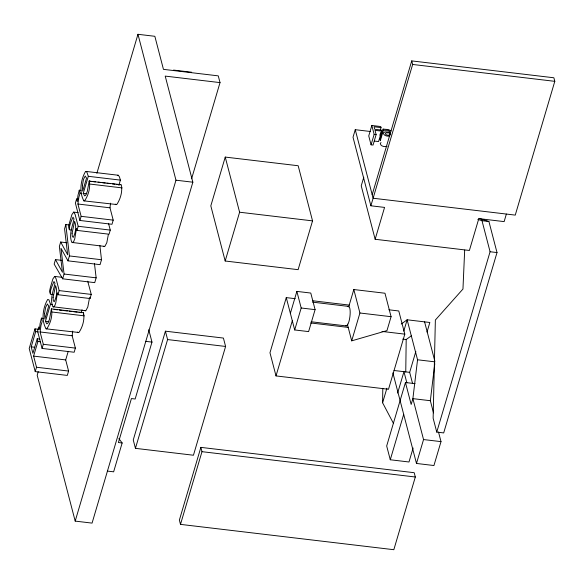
<?xml version="1.0" encoding="UTF-8"?>
<svg xmlns="http://www.w3.org/2000/svg" width="584" height="584" viewBox="0 0 584 584"><rect width="100%" height="100%" fill="white"/><g stroke="black" fill="none" stroke-linecap="round" stroke-linejoin="round"><path stroke-width="0.88" d="M393.397 423.291L382.6 402.77L382.797 388.316M405.756 372.037L406.194 339.516L411.362 335.793M464.681 250.098L462.959 289.036L435.365 320.032L433.138 418.18L436.759 432.094L443.694 432.919L497.013 252.565L488.925 221.518L478.953 218.358M72.701 331.128L72.168 335.778L75.38 348.101L74.153 352.24L42.077 348.429L43.304 344.29L40.092 331.967L41.011 325.281L42.23 321.178L41.435 318.134L43.216 318.346M110.529 203.174L109.996 207.816L113.208 220.139L111.982 224.278L79.906 220.467L81.132 216.328L77.92 204.013L78.84 197.319L80.059 193.224L79.263 190.172L81.045 190.384M89.177 181.142L87.293 191.45L85.644 195.333L84.6 195.866L83.271 193.341L88.308 176.302L86.768 171.9L85.534 171.499C80.621 179.755 78.957 192.399 83.906 200.867L116.742 204.546C120.523 199.056 122.706 191.253 121.326 184.705L89.177 181.142L90.958 181.354M83.286 314.177L83.497 312.666L51.421 308.856L49.465 319.404L47.815 323.288L46.771 323.828L45.442 321.302L50.48 304.264L48.939 299.862L47.705 299.453C42.793 307.71 41.128 320.361 46.078 328.828L78.913 332.508C82.694 327.018 84.877 319.214 83.497 312.666M401.223 324.047L407.136 319.791L417.553 359.781L412.888 398.638L411.165 404.456L405.449 382.513L415.049 383.651M433.518 412.895L430.342 400.712L434.788 363.664M89.345 298.767L87.797 307.002L85.833 310.746L52.83 306.753C49.618 299.249 53.451 290.774 54.984 283.298L53.976 281.495C53.071 284.072 46.837 296 53.005 294.467M108.361 234.447L106.814 242.681L104.85 246.426L71.847 242.433C68.627 234.929 72.46 226.453 74 218.978L72.993 217.175C72.051 219.372 66.634 230.914 71.124 230.045M51.421 308.856C52.794 315.404 50.618 323.207 46.837 328.697L46.078 328.828M89.25 180.894C90.622 187.449 88.447 195.246 84.665 200.735L83.906 200.867M38.566 329.281L34.996 328.858L29.2 348.473L35.222 371.606L67.306 375.417L68.591 371.059L65.693 359.919L68.233 351.32M61.707 260.347L55.473 259.61L54.151 264.077L62.656 278.823L94.732 282.634L96.156 277.838L94.455 263.647M66.904 242.762L60.67 242.017L59.364 246.448L62.437 272.239L55.473 259.61M69.394 224.986L65.831 224.563L64.569 228.833L67.686 254.814L60.67 242.017M39.895 339.078L37.223 338.757L32.901 353.378L31.2 346.852L35.712 331.595L34.996 328.858M78.395 199.188L76.606 198.976L75.387 203.115L79.906 220.467M35.222 371.606L36.515 367.248L33.609 356.109L37.931 341.494L37.223 338.757M87.717 281.196L91.25 294.409L90.038 298.526L57.955 294.716L59.174 290.598L56.079 278.729L54.655 276.429L52.903 278.897L50.392 287.394L49.56 291.182L50.334 294.154M62.656 278.823L64.072 274.027L60.999 248.309L67.97 260.844L100.054 264.647L101.499 259.741L99.857 245.404M67.97 260.844L69.423 255.931L65.831 224.563M108.5 223.307L110.267 230.089L109.047 234.206L76.971 230.395L78.19 226.278L75.095 214.408L73.664 212.109L71.92 214.576L69.408 223.073L68.569 226.862L69.343 229.833M38.215 371.709L37.186 375.205L75.19 521.103L92.068 523.111L192.851 182.201L165.214 76.102L220.022 82.607L191.596 178.762M96.878 173.28L137.97 34.295L154.848 36.296L163.454 69.357L218.263 75.862L220.022 82.607M81.3 312.331L82.052 309.776M118.873 185.223L120.384 180.113L119.421 176.784L118.245 175.244L86.169 171.433M75.19 521.103L175.974 180.193L137.97 34.295M118.859 438.606L122.158 442.964L113.632 471.821L107.368 471.084M148.759 329.741L151.979 342.093L135.16 399.003L131.422 398.558L118.421 442.519L122.158 442.964M165.411 331.179L133.254 439.956L135.437 448.344L193.443 455.235L225.599 346.458L223.417 338.07L165.411 331.179L167.593 339.567L135.437 448.344M225.242 157.081L210.817 205.867L225.176 261.004L298.117 269.669L312.542 220.876L298.176 165.739L225.242 157.081L239.601 212.218L225.176 261.004M200.867 447.373L179.376 520.074L180.493 524.374L393.828 549.705L415.319 477.004L414.202 472.704L200.867 447.373L201.984 451.673L180.493 524.374M295.27 298.687L286.269 297.614L269.969 352.751L276.006 375.913L388.506 389.272L404.807 334.136L398.777 310.973L388.871 309.797M290.372 313.36L296.862 291.394L310.776 293.051L315.097 309.644L308.608 331.602L294.694 329.953L286.269 297.614M276.006 375.913L292.307 320.777M294.694 329.953L301.183 307.994L296.862 291.394M370.563 131.51L355.254 129.692L353.021 137.247L370.877 205.787L384.564 207.415L375.147 239.272L469.39 250.463L478.807 218.606L504.131 221.613L506.364 214.058M380.25 130.203L381.024 127.597L380.746 126.538L371.833 125.48L368.745 135.926L371.066 144.817L373.045 145.058L376.132 134.619L375.016 130.334L381.659 131.123L378.571 141.562L374.424 141.065M371.066 144.817L374.154 134.378L371.833 125.48M363.781 177.237L361.233 185.843L375.147 239.272M379.841 135.291L380.615 132.678M391.039 130.933L388.418 129.553L383.119 129.115L380.031 139.554L380.439 140.708M380.33 140.7L383.411 130.254L383.119 129.115M389.251 135.488L390.017 132.875L386.097 132.845L385.323 133.765C386.236 135.561 388.893 135.437 390.506 134.729M372.183 194.669L411.727 60.897L553.873 77.774L554.8 81.337L515.256 215.109L373.11 198.232L355.254 129.692M370.877 205.787L412.654 64.459L411.727 60.897M348.67 306.936L353.816 289.533L384.973 293.234L391.083 316.696L386.966 330.617L351.699 340.844L347.327 324.069M351.699 340.844L359.926 312.995L353.816 289.533M382.6 402.77L386.9 388.236M403.785 331.106L407.136 319.791L429.839 322.492L427.006 332.062M397.631 393.054L403.953 371.672L406.887 382.936M405.449 382.513L386.681 445.986L390.273 459.761L408.99 461.988L413.114 448.016M412.596 383.615L409.669 372.351L415.844 351.458M390.273 459.761L403.69 414.363M438.511 432.05L441 441.628L433.934 465.528L416.48 463.455L423.546 439.555L412.888 398.638L430.342 400.712M436.759 432.094L490.078 251.74L481.99 220.694L477.836 219.38M79.263 190.172L77.927 195.611L77.285 201.553L76.606 198.976M41.435 318.134L40.099 323.565L39.456 329.515L38.785 326.938L37.559 331.077L42.077 348.429M381.016 142.562L380.272 143.416C380.593 146.409 384.746 147.11 387.119 146.314M72.299 242.71L73.774 241.345L74.737 238.871L76.489 228.548L76.971 230.395M53.283 307.031L54.765 305.673L55.721 303.191L57.473 292.869L57.955 294.716M389.535 136.072C387.287 136.481 383.586 135.751 383.359 132.977L384.936 131.889L389.791 131.984L389.068 130.86L387.783 130.378L383.411 130.254M117.618 175.302L118.245 175.244M412.654 64.459L554.8 81.337M173.543 70.08L191.596 72.226M381.024 127.597L374.089 126.772L374.745 129.283L381.389 130.071L381.659 131.123M374.154 134.378L376.132 134.619M175.974 180.193L192.851 182.201M481.99 220.694L488.925 221.518M88.308 176.302L120.384 180.113M92.739 181.566L95.411 181.88M98.083 182.201L100.762 182.515M102.543 182.726L105.215 183.047M106.996 183.259L110.558 183.675M112.34 183.887L115.019 184.208M116.8 184.42L120.362 184.843M90.075 184.084L122.151 187.895M83.271 193.341L86.834 193.764M80.059 193.224L81.84 193.435M239.601 212.218L312.542 220.876M490.078 251.74L497.013 252.565M77.92 204.013L109.996 207.816M73.664 212.109L78.125 212.634M81.132 216.328L113.208 220.139M78.19 226.278L110.267 230.089M69.423 255.931L101.499 259.741M312.374 300.716L349.276 305.096M312.674 302.154L348.611 306.418M64.072 274.027L96.156 277.838M54.655 276.429L61.78 277.276M359.926 312.995L391.083 316.696M301.183 307.994L315.097 309.644M59.174 290.598L91.25 294.409M311.17 321.762L346.21 325.923M310.681 322.959L348.203 327.412M381.987 331.427L404.807 334.136M402.704 339.1L406.194 339.516M50.48 304.264L52.261 304.476M54.02 309.418L57.582 309.841M59.364 310.053L62.043 310.367M63.824 310.578L67.386 311.002M69.168 311.214L71.839 311.535M73.62 311.747L77.19 312.17M78.971 312.382L81.643 312.695M52.246 312.038L84.33 315.849M417.553 359.781L435.007 361.854M45.442 321.302L49.005 321.726M167.593 339.567L225.599 346.458M394.017 370.497L409.669 372.351M145.723 341.348L151.979 342.093M40.092 331.967L72.168 335.778M35.712 331.595L38.383 331.909M37.931 341.494L40.61 341.808M43.304 344.29L75.38 348.101M31.2 346.852L34.763 347.276M33.609 356.109L65.693 359.919M36.515 367.248L68.591 371.059M423.546 439.555L441 441.628M201.984 451.673L415.319 477.004M103.923 246.244L104.383 246.514M84.906 310.564L85.366 310.841M115.289 204.152L115.982 204.677M77.46 332.113L78.161 332.632M390.017 132.875L390.346 134.116M424.59 321.864L434.781 360.985M392.886 372.877L416.48 463.455M89.717 297.293L90.038 298.526M347.918 306.629A9.826 2.54 -83.2 0 1 349.911 316.637A9.826 2.54 -83.2 0 1 345.604 325.471M53.071 297.541L53.29 300.68L54.232 301.745C56.684 296.876 57.568 290.803 55.59 285.627L53.071 297.541M72.087 233.22L72.306 236.359L73.241 237.425C75.701 232.556 76.584 226.482 74.606 221.307L72.087 233.22M44.559 313.586L44.858 319.061L48.706 306.053L47.384 303.979L45.654 307.308L44.559 313.586M82.388 185.632L82.687 191.099L86.534 178.091L85.213 176.025L83.483 179.354L82.388 185.632"/></g></svg>
